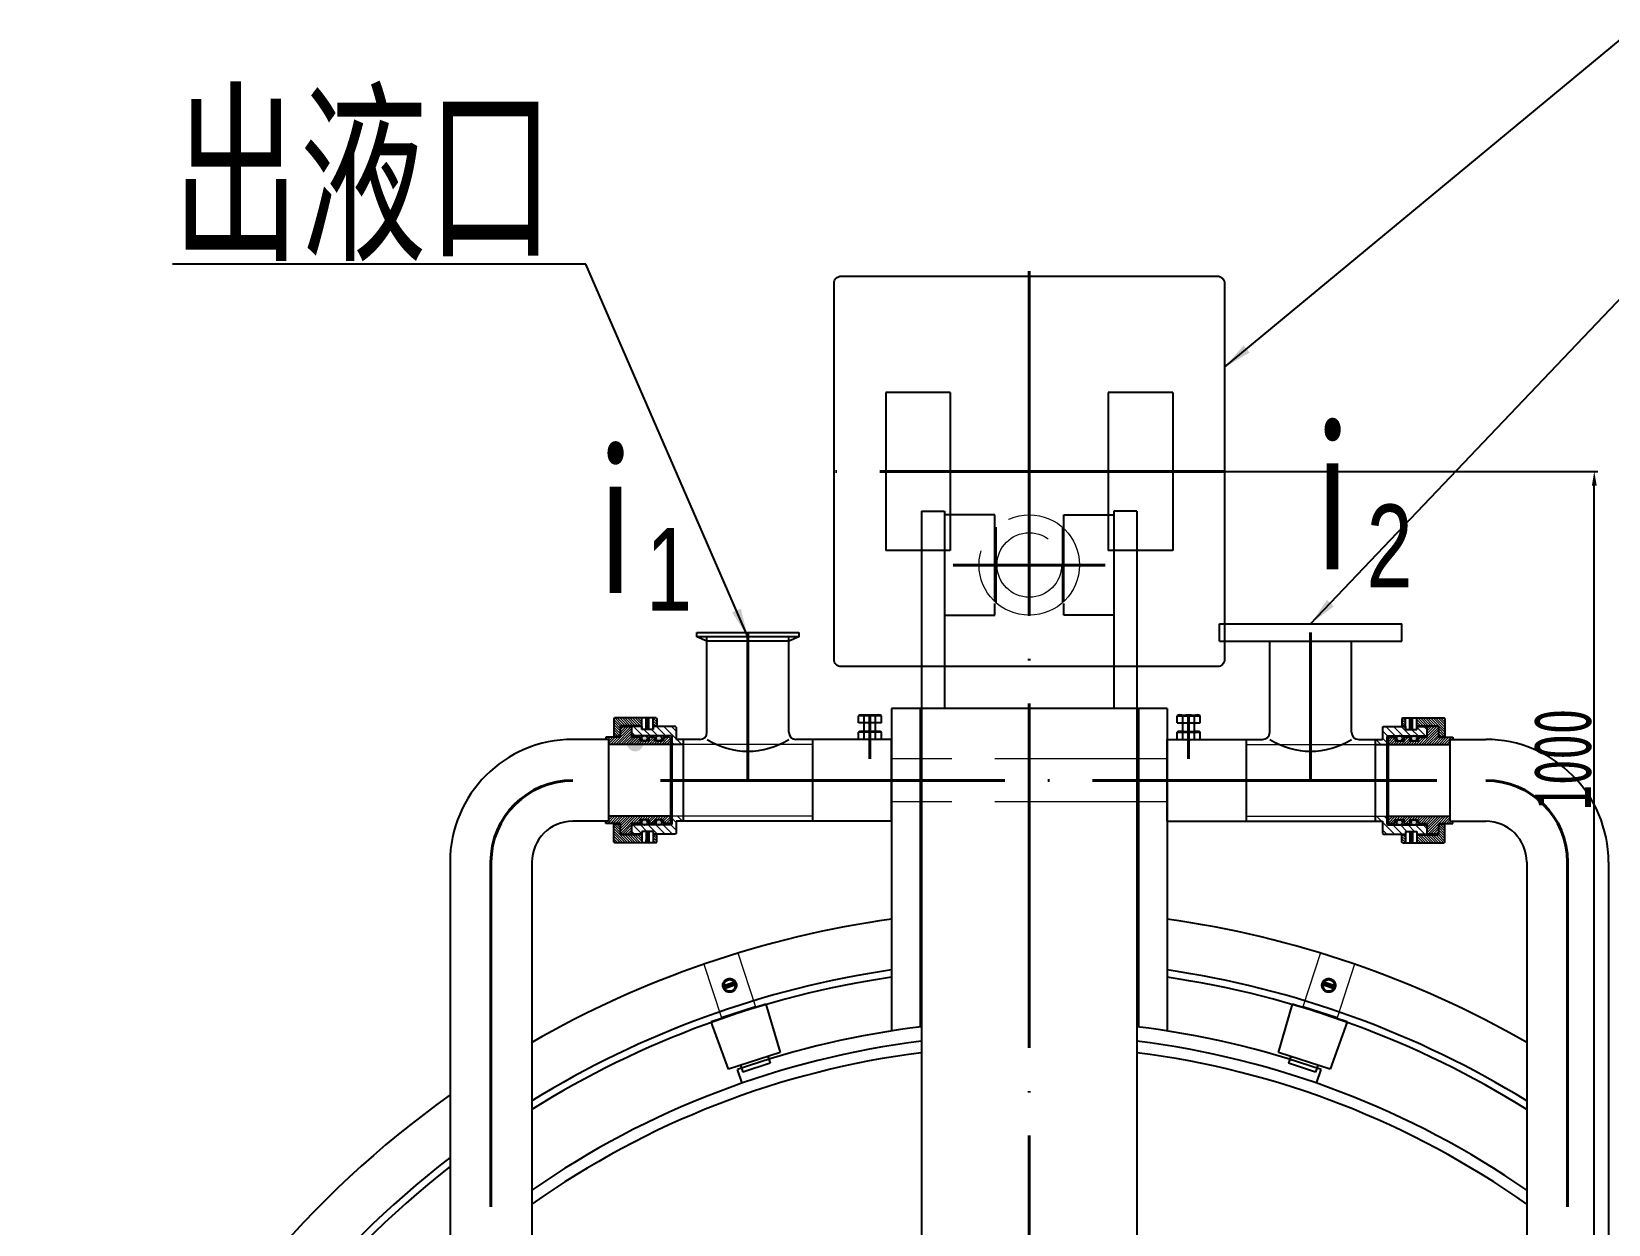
# Model space of a CAD drawing. Header units: inches. Extents: x 1901 to 2741, y 0 to 1188.
# Drawn here: x 2100.3 to 2210.2, y 152.7 to 235.8 of the extents above; entities that cross this region are included whole.
import ezdxf

# ---------------------------------------------------------------- set-up
doc = ezdxf.new("R2010")
doc.units = ezdxf.units.IN
doc.header["$MEASUREMENT"] = 0
doc.linetypes.add('ACAD_ISO02W100', pattern=[15, 12, -3])
doc.linetypes.add('ACAD_ISO04W100', pattern=[30, 24, -3, 0, -3])
for name, color, linetype, lineweight in [('中心线', 1, 'ACAD_ISO04W100', 40), ('剖面', 84, 'Continuous', 15), ('实体', 7, 'Continuous', 25), ('工艺管道 1', 1, 'Continuous', 60), ('注释', 210, 'Continuous', 15), ('虑线', 190, 'ACAD_ISO02W100', 15)]:
    doc.layers.add(name, color=color, linetype=linetype, lineweight=lineweight)
doc.styles.add('样式 1', font='SimSun.ttf', dxfattribs={"width": 0.65, "height": 4})
doc.styles.add('样式 2', font='SimSun.ttf', dxfattribs={"width": 0.65, "height": 6})
doc.styles.add('样式 3', font='SimSun.ttf', dxfattribs={"width": 0.65, "height": 8})
doc.dimstyles.new('图形尺寸', dxfattribs={"dimtxt": 8, "dimasz": 2, "dimexe": 0.2, "dimexo": 0.1, "dimgap": 0.2, "dimtad": 1, "dimdec": 0, "dimlfac": 10, "dimdsep": 46, "dimtxsty": '样式 3', "dimcen": 2.5, "dimclrt": 7, "dimadec": 0, "dimazin": 0, "dimtfac": 0.5, "dimtdec": 0, "dimtofl": 0, "dimtmove": 0, "dimatfit": 3, "dimfxl": 1, "dimtolj": 2, "dimarcsym": 0})
doc.dimstyles.new('图形尺寸$0', dxfattribs={"dimtxt": 15, "dimasz": 1, "dimexe": 0.25, "dimexo": 0.25, "dimgap": 0.2, "dimtad": 1, "dimdec": 0, "dimlfac": 10, "dimzin": 9, "dimdsep": 46, "dimtxsty": '样式 1', "dimcen": 2.5, "dimclrt": 7, "dimadec": 0, "dimazin": 0, "dimtfac": 0.4, "dimtdec": 0, "dimtofl": 0, "dimtmove": 0, "dimatfit": 3, "dimldrblk": 'DOTSMALL', "dimfxl": 1, "dimarcsym": 0})
pattern_1 = [(315, (2280.33234, -1109.57784), (0.26516504, 0.26516504), [])]
pattern_2 = [(315, (2273.53234, -1109.57784), (0.26516504, 0.26516504), [])]
pattern_3 = [(45, (2273.53234, -1109.57784), (-0.088388348, 0.088388348), [])]
pattern_4 = [(315, (2273.53234, -1109.57784), (0.088388348, 0.088388348), [])]
pattern_5 = [(315, (2280.33234, -1109.57784), (0.088388348, 0.088388348), [])]
pattern_6 = [(45, (2280.33234, -1109.57784), (-0.088388348, 0.088388348), [])]

# ---------------------------------------------------------------- blocks, each defined once
blk = doc.blocks.new('*D134')
at = {"layer": 'Defpoints', "color": 0}
for p in [(2169.84, 205.12), (2209.2, 205.12), (2169.84, 105.1)]:
    blk.add_point(p, dxfattribs=at)
at = {"layer": '实体', "color": 0, "lineweight": -2}
for p, q in [((2170.09, 205.12), (2209.45, 205.12)), ((2209.2, 106.1), (2209.2, 204.12)), ((2170.09, 105.1), (2209.45, 105.1))]:
    blk.add_line(p, q, dxfattribs=at)
at = {"layer": '实体', "color": 0}
for points in [[(2209.03, 204.12), (2209.37, 204.12), (2209.2, 205.12)], [(2209.03, 106.1), (2209.37, 106.1), (2209.2, 105.1)]]:
    blk.add_solid(points, dxfattribs=at)
at = {"layer": '实体', "color": 7, "insert": (2207, 185.05), "char_height": 4, "attachment_point": 5, "rotation": 90, "style": '样式 1'}
blk.add_mtext('1000', dxfattribs=at)
blk = doc.blocks.new('_DotSmall')
at = {"color": 0, "linetype": 'ByBlock', "const_width": 0.5}
blk.add_lwpolyline([(-0.0625, 0, 1), (0.0625, 0, 1)], format="xyb", close=True, dxfattribs=at)

msp = doc.modelspace()

# ---------------------------------------------------------------- hatches: boundary and pattern name
at = {"layer": '剖面'}
h = msp.add_hatch(dxfattribs=at)
h.set_pattern_fill('ANSI31', color=256, angle=-90, style=0)
h.set_pattern_definition(pattern_4)
h.paths.add_polyline_path([(2143.64, 187.4), (2143.84, 187.4), (2143.89, 187.45), (2143.89, 187.9), (2143.84, 187.95), (2143.64, 187.95)])
h.paths.add_polyline_path([(2142.84, 187.4), (2142.84, 187.95), (2140.94, 187.95), (2140.89, 187.9), (2140.89, 186.7), (2140.94, 186.65), (2141.34, 186.65), (2141.34, 187.35), (2141.39, 187.4)])
h = msp.add_hatch(dxfattribs=at)
h.set_pattern_fill('ANSI31', color=256, angle=-90, style=0)
h.set_pattern_definition(pattern_5)
h.paths.add_polyline_path([(2195.84, 187.4), (2195.79, 187.45), (2195.79, 187.9), (2195.84, 187.95), (2196.04, 187.95), (2196.04, 187.4)])
h.paths.add_polyline_path([(2196.84, 187.4), (2196.84, 187.95), (2198.74, 187.95), (2198.79, 187.9), (2198.79, 186.7), (2198.74, 186.65), (2198.34, 186.65), (2198.34, 187.35), (2198.29, 187.4)])
h = msp.add_hatch(dxfattribs=at)
h.set_pattern_fill('ANSI31', color=256, style=0)
h.set_pattern_definition(pattern_3)
h.paths.add_polyline_path([(2144.84, 186.1), (2144.84, 186.55), (2144.79, 186.6), (2144.34, 186.6), (2144.34, 186.35), (2144.14, 186.35, -0.139599), (2144.04, 186.32, -0.139599), (2143.93, 186.35), (2143.74, 186.35), (2143.74, 186.6), (2143.34, 186.6), (2143.34, 186.35), (2143.14, 186.35, -0.139599), (2143.04, 186.32, -0.139599), (2142.93, 186.35), (2142.74, 186.35), (2142.74, 186.6), (2142.14, 186.6), (2142.14, 187.3), (2142.09, 187.35), (2141.39, 187.35), (2141.34, 187.3), (2141.34, 186.6), (2140.34, 186.6), (2140.34, 186.45), (2140.54, 186.45), (2140.54, 186.1)])
h = msp.add_hatch(dxfattribs=at)
h.set_pattern_fill('ANSI31', color=256, scale=3, angle=-90, style=0)
h.set_pattern_definition(pattern_2)
h.paths.add_polyline_path([(2144.89, 186.7), (2144.94, 186.65), (2144.94, 186.1), (2145.74, 186.1), (2145.74, 186.45), (2145.24, 186.45), (2145.24, 187.3), (2145.19, 187.35), (2143.64, 187.35), (2143.64, 187.15), (2142.84, 187.15), (2142.84, 187.35), (2142.19, 187.35), (2142.14, 187.3), (2142.14, 186.7), (2142.95, 186.7, -0.113237), (2143.04, 186.72, -0.113237), (2143.12, 186.7), (2143.95, 186.7, -0.113237), (2144.04, 186.72, -0.113237), (2144.12, 186.7)])
h = msp.add_hatch(dxfattribs=at)
h.set_pattern_fill('ANSI31', color=256, scale=3, angle=-90, style=0)
h.set_pattern_definition(pattern_1)
h.paths.add_polyline_path([(2194.79, 186.7), (2194.74, 186.65), (2194.74, 186.1), (2193.94, 186.1), (2193.94, 186.45), (2194.44, 186.45), (2194.44, 187.3), (2194.49, 187.35), (2196.04, 187.35), (2196.04, 187.15), (2196.84, 187.15), (2196.84, 187.35), (2197.49, 187.35), (2197.54, 187.3), (2197.54, 186.7), (2196.72, 186.7, 0.113237), (2196.64, 186.72, 0.113237), (2196.55, 186.7), (2195.72, 186.7, 0.113237), (2195.64, 186.72, 0.113237), (2195.55, 186.7)])
h = msp.add_hatch(dxfattribs=at)
h.set_pattern_fill('ANSI31', color=256, style=0)
h.set_pattern_definition(pattern_6)
h.paths.add_polyline_path([(2197.54, 186.6), (2196.94, 186.6), (2196.94, 186.35), (2196.74, 186.35, -0.139599), (2196.64, 186.32, -0.139599), (2196.53, 186.35), (2196.34, 186.35), (2196.34, 186.6), (2195.94, 186.6), (2195.94, 186.35), (2195.74, 186.35, -0.139599), (2195.64, 186.32, -0.139599), (2195.53, 186.35), (2195.34, 186.35), (2195.34, 186.6), (2194.89, 186.6), (2194.84, 186.55), (2194.84, 186.1), (2199.14, 186.1), (2199.14, 186.45), (2199.34, 186.45), (2199.34, 186.6), (2198.34, 186.6), (2198.34, 187.3), (2198.29, 187.35), (2197.59, 187.35), (2197.54, 187.3)])
h = msp.add_hatch(color=256, dxfattribs=at)
h.set_gradient(color1=(0, 0, 255), color2=(26, 26, 255), one_color=1, tint=0.55)
h.paths.add_polyline_path([(2144.14, 186.35, 0.59122), (2144.12, 186.7), (2143.95, 186.7, 0.59122), (2143.93, 186.35)])
h.paths.add_polyline_path([(2142.14, 186.7, 2.170769), (2142.93, 186.35), (2143.14, 186.35, 0.59122), (2143.12, 186.7)])
h = msp.add_hatch(color=256, dxfattribs=at)
h.set_gradient(color1=(0, 0, 255), color2=(26, 26, 255), one_color=1, tint=0.55)
h.paths.add_polyline_path([(2195.72, 186.7), (2195.55, 186.7, 0.59122), (2195.53, 186.35), (2195.74, 186.35, 0.59122)])
h.paths.add_polyline_path([(2196.55, 186.7, 0.59122), (2196.53, 186.35), (2196.74, 186.35, 0.59122), (2196.72, 186.7)])
h = msp.add_hatch(dxfattribs=at)
h.set_pattern_fill('ANSI31', color=256, style=0)
h.set_pattern_definition(pattern_3)
h.paths.add_polyline_path([(2142.14, 180.6), (2142.74, 180.6), (2142.74, 180.85), (2142.93, 180.85, -0.139599), (2143.04, 180.88, -0.139599), (2143.14, 180.85), (2143.34, 180.85), (2143.34, 180.6), (2143.74, 180.6), (2143.74, 180.85), (2143.93, 180.85, -0.139599), (2144.04, 180.88, -0.139599), (2144.14, 180.85), (2144.34, 180.85), (2144.34, 180.6), (2144.79, 180.6), (2144.84, 180.65), (2144.84, 181.1), (2140.54, 181.1), (2140.54, 180.75), (2140.34, 180.75), (2140.34, 180.6), (2141.34, 180.6), (2141.34, 179.9), (2141.39, 179.85), (2142.09, 179.85), (2142.14, 179.9)])
h = msp.add_hatch(dxfattribs=at)
h.set_pattern_fill('ANSI31', color=256, angle=-90, style=0)
h.set_pattern_definition(pattern_4)
h.paths.add_polyline_path([(2143.89, 179.75), (2143.84, 179.8), (2143.64, 179.8), (2143.64, 179.25), (2143.84, 179.25), (2143.89, 179.3)])
h.paths.add_polyline_path([(2142.84, 179.25), (2142.84, 179.8), (2141.39, 179.8), (2141.34, 179.85), (2141.34, 180.55), (2140.94, 180.55), (2140.89, 180.5), (2140.89, 179.3), (2140.94, 179.25)])
h = msp.add_hatch(dxfattribs=at)
h.set_pattern_fill('ANSI31', color=256, scale=3, angle=-90, style=0)
h.set_pattern_definition(pattern_2)
h.paths.add_polyline_path([(2144.12, 180.5, -0.113237), (2144.04, 180.48, -0.113237), (2143.95, 180.5), (2143.12, 180.5, -0.113237), (2143.04, 180.48, -0.113237), (2142.95, 180.5), (2142.14, 180.5), (2142.14, 179.9), (2142.19, 179.85), (2142.84, 179.85), (2142.84, 180.05), (2143.64, 180.05), (2143.64, 179.85), (2145.19, 179.85), (2145.24, 179.9), (2145.24, 180.75), (2145.74, 180.75), (2145.74, 181.1), (2144.94, 181.1), (2144.94, 180.55), (2144.89, 180.5)])
h = msp.add_hatch(color=256, dxfattribs=at)
h.set_gradient(color1=(0, 0, 255), color2=(26, 26, 255), one_color=1, tint=0.55)
h.paths.add_polyline_path([(2143.95, 180.5), (2144.12, 180.5, 0.59122), (2144.14, 180.85), (2143.93, 180.85, 0.59122)])
h.paths.add_polyline_path([(2143.14, 180.85), (2142.93, 180.85, 0.59122), (2142.95, 180.5), (2143.12, 180.5, 0.59122)])
h = msp.add_hatch(dxfattribs=at)
h.set_pattern_fill('ANSI31', color=256, scale=3, angle=-90, style=0)
h.set_pattern_definition(pattern_1)
h.paths.add_polyline_path([(2195.55, 180.5, 0.113237), (2195.64, 180.48, 0.113237), (2195.72, 180.5), (2196.55, 180.5, 0.113237), (2196.64, 180.48, 0.113237), (2196.72, 180.5), (2197.54, 180.5), (2197.54, 179.9), (2197.49, 179.85), (2196.84, 179.85), (2196.84, 180.05), (2196.04, 180.05), (2196.04, 179.85), (2194.49, 179.85), (2194.44, 179.9), (2194.44, 180.75), (2193.94, 180.75), (2193.94, 181.1), (2194.74, 181.1), (2194.74, 180.55), (2194.79, 180.5)])
h = msp.add_hatch(dxfattribs=at)
h.set_pattern_fill('ANSI31', color=256, style=0)
h.set_pattern_definition(pattern_6)
h.paths.add_polyline_path([(2194.84, 181.1), (2194.84, 180.65), (2194.89, 180.6), (2195.34, 180.6), (2195.34, 180.85), (2195.53, 180.85, -0.139599), (2195.64, 180.88, -0.139599), (2195.74, 180.85), (2195.94, 180.85), (2195.94, 180.6), (2196.34, 180.6), (2196.34, 180.85), (2196.53, 180.85, -0.139599), (2196.64, 180.88, -0.139599), (2196.74, 180.85), (2196.94, 180.85), (2196.94, 180.6), (2197.54, 180.6), (2197.54, 179.9), (2197.59, 179.85), (2198.29, 179.85), (2198.34, 179.9), (2198.34, 180.6), (2199.34, 180.6), (2199.34, 180.75), (2199.14, 180.75), (2199.14, 181.1)])
h = msp.add_hatch(color=256, dxfattribs=at)
h.set_gradient(color1=(0, 0, 255), color2=(26, 26, 255), one_color=1, tint=0.55)
h.paths.add_polyline_path([(2196.74, 180.85), (2196.53, 180.85, 0.59122), (2196.55, 180.5), (2196.72, 180.5, 0.59122)])
h.paths.add_polyline_path([(2195.74, 180.85), (2195.53, 180.85, 0.59122), (2195.55, 180.5), (2195.72, 180.5, 0.59122)])
h = msp.add_hatch(dxfattribs=at)
h.set_pattern_fill('ANSI31', color=256, angle=-90, style=0)
h.set_pattern_definition(pattern_5)
h.paths.add_polyline_path([(2195.84, 179.25), (2195.79, 179.3), (2195.79, 179.75), (2195.84, 179.8), (2196.04, 179.8), (2196.04, 179.25)])
h.paths.add_polyline_path([(2196.84, 179.25), (2196.84, 179.8), (2198.29, 179.8), (2198.34, 179.85), (2198.34, 180.55), (2198.74, 180.55), (2198.79, 180.5), (2198.79, 179.3), (2198.74, 179.25)])

# ---------------------------------------------------------------- linework, layer by layer
at = {"layer": '中心线'}
for p, q in [((2169.84, 219.06), (2169.84, 34.92)), ((2183.44, 205.12), (2156.24, 205.12)), ((2175.13, 198.6), (2164.55, 198.6)), ((2150.24, 193.9), (2150.24, 183.6)), ((2189.44, 193.9), (2189.44, 183.6)), ((2158.74, 185.11), (2158.74, 188.15)), ((2180.94, 185.11), (2180.94, 188.15)), ((2198.24, 183.6), (2141.44, 183.6)), ((2132.34, 177.9), (2132.34, 110.8)), ((2207.34, 177.9), (2207.34, 110.8))]:
    msp.add_line(p, q, dxfattribs=at)
for centre, start, end in [((2138.04, 177.9), 90, 180), ((2201.64, 177.9), 0, 90)]:
    msp.add_arc(centre, 5.7, start, end, dxfattribs=at)
at = {"layer": '实体'}
for p, q in [((2159.84, 210.62), (2159.84, 199.62)), ((2164.34, 210.62), (2159.84, 210.62)), ((2164.34, 210.62), (2164.34, 199.62)), ((2175.34, 210.62), (2175.34, 199.62)), ((2179.84, 210.62), (2175.34, 210.62)), ((2179.84, 210.62), (2179.84, 199.62)), ((2162.34, 202.34), (2162.34, 188.6)), ((2162.34, 202.34), (2163.94, 202.34)), ((2163.94, 202.34), (2163.94, 188.6)), ((2175.74, 202.34), (2175.74, 188.6)), ((2177.34, 202.34), (2175.74, 202.34)), ((2177.34, 202.34), (2177.34, 188.6)), ((2167.44, 202.1), (2163.94, 202.1)), ((2167.44, 196.05), (2167.44, 202.1)), ((2172.24, 202.1), (2175.74, 202.1)), ((2172.24, 196.05), (2172.24, 202.1)), ((2164.34, 199.62), (2159.84, 199.62)), ((2179.84, 199.62), (2175.34, 199.62)), ((2167.44, 195.1), (2167.44, 195.92)), ((2172.24, 195.1), (2172.24, 195.92)), ((2163.94, 195.1), (2167.44, 195.1)), ((2175.74, 195.1), (2172.24, 195.1)), ((2183.09, 194.5), (2195.79, 194.5)), ((2183.09, 193.3), (2183.09, 194.5)), ((2195.79, 193.3), (2195.79, 194.5)), ((2146.69, 193.6), (2146.69, 193.9)), ((2146.69, 193.9), (2153.79, 193.9)), ((2153.79, 193.6), (2146.69, 193.6)), ((2147.39, 193.3), (2146.69, 193.6)), ((2147.39, 186.95), (2147.39, 193.6)), ((2153.09, 186.95), (2153.09, 193.6)), ((2153.79, 193.6), (2153.09, 193.3)), ((2153.79, 193.9), (2153.79, 193.6)), ((2153.09, 193.3), (2147.39, 193.3)), ((2183.09, 193.3), (2195.79, 193.3)), ((2186.59, 186.95), (2186.59, 193.3)), ((2192.29, 186.95), (2192.29, 193.3)), ((2140.89, 187.9), (2140.94, 187.95)), ((2140.89, 187.9), (2140.89, 186.6)), ((2143.84, 187.95), (2140.94, 187.95)), ((2142.84, 187.15), (2142.84, 187.95)), ((2143.64, 187.15), (2143.64, 187.95)), ((2143.84, 187.95), (2143.89, 187.9)), ((2143.89, 187.9), (2143.89, 187.35)), ((2159.54, 188.1), (2157.94, 188.1)), ((2157.94, 187.6), (2157.94, 188.1)), ((2159.34, 188.15), (2158.14, 188.15)), ((2158.34, 187.6), (2158.34, 188.1)), ((2159.14, 187.6), (2159.14, 188.1)), ((2159.54, 187.6), (2159.54, 188.1)), ((2160.24, 188.6), (2160.24, 166.15)), ((2179.44, 188.6), (2160.24, 188.6)), ((2162.24, 188.6), (2162.24, 166.43)), ((2162.34, 188.6), (2162.34, 95.1)), ((2177.34, 188.6), (2177.34, 95.1)), ((2177.44, 188.6), (2177.44, 166.43)), ((2179.44, 188.6), (2179.44, 166.15)), ((2180.14, 187.6), (2180.14, 188.1)), ((2180.14, 188.1), (2181.74, 188.1)), ((2180.34, 188.15), (2181.54, 188.15)), ((2180.54, 187.6), (2180.54, 188.1)), ((2181.34, 187.6), (2181.34, 188.1)), ((2181.74, 187.6), (2181.74, 188.1)), ((2195.84, 187.95), (2195.79, 187.9)), ((2195.79, 187.9), (2195.79, 187.35)), ((2195.84, 187.95), (2198.74, 187.95)), ((2196.04, 187.15), (2196.04, 187.95)), ((2196.84, 187.15), (2196.84, 187.95)), ((2198.79, 187.9), (2198.74, 187.95)), ((2198.79, 187.9), (2198.79, 186.6)), ((2141.34, 187.35), (2141.39, 187.4)), ((2141.34, 187.35), (2141.34, 186.6)), ((2141.34, 187.3), (2141.39, 187.35)), ((2142.84, 187.4), (2141.39, 187.4)), ((2141.39, 187.35), (2142.09, 187.35)), ((2142.14, 187.3), (2142.09, 187.35)), ((2142.14, 187.3), (2142.19, 187.35)), ((2142.14, 187.3), (2142.14, 186.6)), ((2142.84, 187.35), (2142.19, 187.35)), ((2142.84, 187.35), (2142.84, 187.15)), ((2143.64, 187.15), (2142.84, 187.15)), ((2143.84, 187.4), (2143.64, 187.4)), ((2145.19, 187.35), (2143.64, 187.35)), ((2143.64, 187.35), (2143.64, 187.15)), ((2143.89, 187.45), (2143.84, 187.4)), ((2143.84, 187.4), (2143.84, 187.35)), ((2145.24, 187.3), (2145.19, 187.35)), ((2145.24, 187.3), (2145.24, 186.45)), ((2159.54, 187.6), (2157.94, 187.6)), ((2157.94, 186.45), (2157.94, 186.95)), ((2159.54, 186.95), (2157.94, 186.95)), ((2159.34, 187), (2158.14, 187)), ((2158.34, 186.45), (2158.34, 187.6)), ((2158.34, 186.45), (2158.34, 186.95)), ((2159.14, 186.45), (2159.14, 187.6)), ((2159.14, 186.45), (2159.14, 186.95)), ((2159.54, 186.45), (2159.54, 186.95)), ((2180.14, 187.6), (2181.74, 187.6)), ((2180.14, 186.95), (2181.74, 186.95)), ((2180.14, 186.45), (2180.14, 186.95)), ((2180.34, 187), (2181.54, 187)), ((2180.54, 186.45), (2180.54, 187.6)), ((2180.54, 186.45), (2180.54, 186.95)), ((2181.34, 186.45), (2181.34, 187.6)), ((2181.34, 186.45), (2181.34, 186.95)), ((2181.74, 186.45), (2181.74, 186.95)), ((2194.44, 187.3), (2194.49, 187.35)), ((2194.44, 187.3), (2194.44, 186.45)), ((2194.49, 187.35), (2196.04, 187.35)), ((2195.79, 187.45), (2195.84, 187.4)), ((2195.84, 187.4), (2195.84, 187.35)), ((2195.84, 187.4), (2196.04, 187.4)), ((2196.04, 187.35), (2196.04, 187.15)), ((2196.04, 187.15), (2196.84, 187.15)), ((2196.84, 187.4), (2198.29, 187.4)), ((2196.84, 187.35), (2197.49, 187.35)), ((2196.84, 187.35), (2196.84, 187.15)), ((2197.54, 187.3), (2197.49, 187.35)), ((2197.54, 187.3), (2197.59, 187.35)), ((2197.54, 187.3), (2197.54, 186.6)), ((2198.29, 187.35), (2197.59, 187.35)), ((2198.34, 187.35), (2198.29, 187.4)), ((2198.34, 187.3), (2198.29, 187.35)), ((2198.34, 187.35), (2198.34, 186.6)), ((2140.54, 186.45), (2138.04, 186.45)), ((2141.34, 186.6), (2140.34, 186.6)), ((2140.34, 186.6), (2140.34, 186.45)), ((2140.54, 186.45), (2140.54, 180.75)), ((2144.84, 186.1), (2140.54, 186.1)), ((2140.89, 186.7), (2140.94, 186.65)), ((2140.94, 186.65), (2140.94, 186.6)), ((2141.34, 186.65), (2140.94, 186.65)), ((2144.89, 186.7), (2142.14, 186.7)), ((2142.74, 186.6), (2142.14, 186.6)), ((2142.74, 186.6), (2142.74, 186.35)), ((2143.34, 186.35), (2142.74, 186.35)), ((2143.34, 186.6), (2143.34, 186.35)), ((2143.74, 186.6), (2143.34, 186.6)), ((2143.74, 186.6), (2143.74, 186.35)), ((2144.34, 186.35), (2143.74, 186.35)), ((2144.34, 186.6), (2144.34, 186.35)), ((2144.79, 186.6), (2144.34, 186.6)), ((2144.79, 186.6), (2144.84, 186.55)), ((2144.84, 186.55), (2144.84, 180.65)), ((2144.89, 186.7), (2144.94, 186.65)), ((2144.94, 186.65), (2144.94, 180.55)), ((2145.74, 186.1), (2144.94, 186.1)), ((2146.89, 186.45), (2145.24, 186.45)), ((2145.74, 186.45), (2145.74, 180.75)), ((2160.24, 186.45), (2153.59, 186.45)), ((2154.74, 186.45), (2154.74, 180.75)), ((2159.54, 186.45), (2157.94, 186.45)), ((2160.24, 180.75), (2160.24, 186.45)), ((2179.44, 180.75), (2179.44, 186.45)), ((2179.44, 186.45), (2186.09, 186.45)), ((2180.14, 186.45), (2181.74, 186.45)), ((2184.94, 186.45), (2184.94, 180.75)), ((2192.79, 186.45), (2194.44, 186.45)), ((2193.94, 186.45), (2193.94, 180.75)), ((2193.94, 186.1), (2194.74, 186.1)), ((2194.79, 186.7), (2194.74, 186.65)), ((2194.74, 186.65), (2194.74, 180.55)), ((2194.79, 186.7), (2197.54, 186.7)), ((2194.89, 186.6), (2194.84, 186.55)), ((2194.84, 186.55), (2194.84, 180.65)), ((2194.84, 186.1), (2199.14, 186.1)), ((2194.89, 186.6), (2195.34, 186.6)), ((2195.34, 186.6), (2195.34, 186.35)), ((2195.34, 186.35), (2195.94, 186.35)), ((2195.94, 186.6), (2196.34, 186.6)), ((2195.94, 186.6), (2195.94, 186.35)), ((2196.34, 186.6), (2196.34, 186.35)), ((2196.34, 186.35), (2196.94, 186.35)), ((2196.94, 186.6), (2197.54, 186.6)), ((2196.94, 186.6), (2196.94, 186.35)), ((2198.34, 186.65), (2198.74, 186.65)), ((2198.34, 186.6), (2199.34, 186.6)), ((2198.79, 186.7), (2198.74, 186.65)), ((2198.74, 186.65), (2198.74, 186.6)), ((2199.14, 186.45), (2199.14, 180.75)), ((2199.14, 186.45), (2201.64, 186.45)), ((2199.34, 186.6), (2199.34, 186.45)), ((2140.54, 180.75), (2138.04, 180.75)), ((2140.34, 180.6), (2140.34, 180.75)), ((2141.34, 180.6), (2140.34, 180.6)), ((2144.84, 181.1), (2140.54, 181.1)), ((2140.89, 179.3), (2140.89, 180.6)), ((2140.89, 180.5), (2140.94, 180.55)), ((2140.94, 180.55), (2140.94, 180.6)), ((2141.34, 180.55), (2140.94, 180.55)), ((2141.34, 180.6), (2141.34, 179.85)), ((2142.74, 180.6), (2142.14, 180.6)), ((2142.14, 180.6), (2142.14, 179.9)), ((2142.14, 180.6), (2142.14, 179.9)), ((2144.89, 180.5), (2142.14, 180.5)), ((2143.34, 180.85), (2142.74, 180.85)), ((2142.74, 180.85), (2142.74, 180.6)), ((2143.34, 180.85), (2143.34, 180.6)), ((2143.74, 180.6), (2143.34, 180.6)), ((2144.34, 180.85), (2143.74, 180.85)), ((2143.74, 180.85), (2143.74, 180.6)), ((2144.34, 180.85), (2144.34, 180.6)), ((2144.79, 180.6), (2144.34, 180.6)), ((2144.84, 180.65), (2144.79, 180.6)), ((2144.94, 180.55), (2144.89, 180.5)), ((2160.24, 180.75), (2145.24, 180.75)), ((2145.24, 180.75), (2145.24, 179.9)), ((2179.44, 180.75), (2194.44, 180.75)), ((2194.44, 180.75), (2194.44, 179.9)), ((2194.74, 180.55), (2194.79, 180.5)), ((2194.79, 180.5), (2197.54, 180.5)), ((2194.84, 181.1), (2199.14, 181.1)), ((2194.84, 180.65), (2194.89, 180.6)), ((2194.89, 180.6), (2195.34, 180.6)), ((2195.34, 180.85), (2195.94, 180.85)), ((2195.34, 180.85), (2195.34, 180.6)), ((2195.94, 180.85), (2195.94, 180.6)), ((2195.94, 180.6), (2196.34, 180.6)), ((2196.34, 180.85), (2196.94, 180.85)), ((2196.34, 180.85), (2196.34, 180.6)), ((2196.94, 180.85), (2196.94, 180.6)), ((2196.94, 180.6), (2197.54, 180.6)), ((2197.54, 180.6), (2197.54, 179.9)), ((2197.54, 180.6), (2197.54, 179.9)), ((2198.34, 180.6), (2198.34, 179.85)), ((2198.34, 180.6), (2199.34, 180.6)), ((2198.34, 180.55), (2198.74, 180.55)), ((2198.74, 180.55), (2198.74, 180.6)), ((2198.79, 180.5), (2198.74, 180.55)), ((2198.79, 179.3), (2198.79, 180.6)), ((2199.14, 180.75), (2201.64, 180.75)), ((2199.34, 180.6), (2199.34, 180.75)), ((2140.89, 179.3), (2140.94, 179.25)), ((2143.84, 179.25), (2140.94, 179.25)), ((2141.34, 179.9), (2141.39, 179.85)), ((2141.34, 179.85), (2141.39, 179.8)), ((2141.39, 179.85), (2142.09, 179.85)), ((2142.84, 179.8), (2141.39, 179.8)), ((2142.09, 179.85), (2142.14, 179.9)), ((2142.14, 179.9), (2142.19, 179.85)), ((2142.84, 179.85), (2142.19, 179.85)), ((2143.64, 180.05), (2142.84, 180.05)), ((2142.84, 180.05), (2142.84, 179.85)), ((2142.84, 180.05), (2142.84, 179.25)), ((2143.64, 180.05), (2143.64, 179.85)), ((2143.64, 180.05), (2143.64, 179.25)), ((2145.19, 179.85), (2143.64, 179.85)), ((2143.84, 179.8), (2143.64, 179.8)), ((2143.84, 179.8), (2143.84, 179.85)), ((2143.89, 179.75), (2143.84, 179.8)), ((2143.84, 179.25), (2143.89, 179.3)), ((2143.89, 179.3), (2143.89, 179.85)), ((2145.24, 179.9), (2145.19, 179.85)), ((2194.44, 179.9), (2194.49, 179.85)), ((2194.49, 179.85), (2196.04, 179.85)), ((2195.79, 179.3), (2195.79, 179.85)), ((2195.79, 179.75), (2195.84, 179.8)), ((2195.84, 179.25), (2195.79, 179.3)), ((2195.84, 179.8), (2195.84, 179.85)), ((2195.84, 179.8), (2196.04, 179.8)), ((2195.84, 179.25), (2198.74, 179.25)), ((2196.04, 180.05), (2196.04, 179.25)), ((2196.04, 180.05), (2196.04, 179.85)), ((2196.04, 180.05), (2196.84, 180.05)), ((2196.84, 180.05), (2196.84, 179.25)), ((2196.84, 180.05), (2196.84, 179.85)), ((2196.84, 179.85), (2197.49, 179.85)), ((2196.84, 179.8), (2198.29, 179.8)), ((2197.54, 179.9), (2197.49, 179.85)), ((2197.59, 179.85), (2197.54, 179.9)), ((2198.29, 179.85), (2197.59, 179.85)), ((2198.34, 179.9), (2198.29, 179.85)), ((2198.34, 179.85), (2198.29, 179.8)), ((2198.79, 179.3), (2198.74, 179.25)), ((2129.49, 177.9), (2129.49, 161.69)), ((2135.19, 177.9), (2135.19, 165.35)), ((2204.49, 177.9), (2204.49, 165.35)), ((2210.19, 177.9), (2210.19, 161.69)), ((2149.42, 169.57), (2148.47, 169.26)), ((2149.48, 169.38), (2148.53, 169.07)), ((2191.15, 169.07), (2190.2, 169.38)), ((2191.21, 169.26), (2190.26, 169.57)), ((2151.5, 168.01), (2147.69, 166.78)), ((2150.77, 167.83), (2148.39, 167.06)), ((2148.39, 167.06), (2148.46, 167.03)), ((2150.74, 167.77), (2148.46, 167.03)), ((2150.77, 167.83), (2150.74, 167.77)), ((2151.5, 168.01), (2152.48, 164.65)), ((2187.2, 164.65), (2188.18, 168.01)), ((2191.98, 166.78), (2188.18, 168.01)), ((2191.28, 167.06), (2188.9, 167.83)), ((2188.9, 167.83), (2188.94, 167.77)), ((2191.22, 167.03), (2188.94, 167.77)), ((2191.28, 167.06), (2191.22, 167.03)), ((2148.88, 163.48), (2147.69, 166.78)), ((2191.98, 166.78), (2190.79, 163.48)), ((2135.19, 165.35), (2135.19, 110.8)), ((2204.49, 165.35), (2204.49, 110.8)), ((2152.48, 164.65), (2148.88, 163.48)), ((2149.73, 163.76), (2149.88, 163.28)), ((2151.78, 163.9), (2149.88, 163.28)), ((2151.63, 164.38), (2151.78, 163.9)), ((2190.79, 163.48), (2187.2, 164.65)), ((2188.05, 164.38), (2187.89, 163.9)), ((2189.79, 163.28), (2187.89, 163.9)), ((2189.95, 163.76), (2189.79, 163.28)), ((2149.84, 162.52), (2149.51, 163.46)), ((2189.84, 162.52), (2190.17, 163.46)), ((2129.49, 161.69), (2129.49, 110.8)), ((2210.19, 161.69), (2210.19, 110.8))]:
    msp.add_line(p, q, dxfattribs=at)
msp.add_lwpolyline([(2183.44, 218.22), (2183.44, 192.02, -0.414214), (2182.94, 191.52), (2156.74, 191.52, -0.414214), (2156.24, 192.02), (2156.24, 218.22, -0.414214), (2156.74, 218.72), (2182.94, 218.72, -0.414214)], format="xyb", close=True, dxfattribs=at)
for centre, radius in [((2143.04, 186.52), 0.2), ((2144.04, 186.52), 0.2), ((2195.64, 186.52), 0.2), ((2196.64, 186.52), 0.2), ((2143.04, 180.68), 0.2), ((2144.04, 180.68), 0.2), ((2195.64, 180.68), 0.2), ((2196.64, 180.68), 0.2), ((2148.97, 169.32), 0.4), ((2190.7, 169.32), 0.4)]:
    msp.add_circle(centre, radius, dxfattribs=at)
for centre, radius, start, end in [((2158.14, 187.73), 0.425, 61.9275, 118.0725), ((2158.74, 186.53), 1.62, 75.75, 104.25), ((2159.34, 187.73), 0.425, 61.9275, 118.0725), ((2159.14, 188.1), 4.211882539163224e-12, 66.9032, 76.7611), ((2180.34, 187.73), 0.425, 61.9275, 118.0725), ((2180.94, 186.53), 1.62, 75.75, 104.25), ((2180.54, 188.1), 4.211882539163224e-12, 103.2389, 113.0968), ((2181.54, 187.73), 0.425, 61.9275, 118.0725), ((2146.89, 186.95), 0.5, 270, 0), ((2153.59, 186.95), 0.5, 180, 270), ((2158.14, 186.58), 0.425, 61.9275, 118.0725), ((2158.74, 185.38), 1.62, 75.75, 104.25), ((2159.34, 186.58), 0.425, 61.9275, 118.0725), ((2159.14, 186.95), 4.211882539163224e-12, 66.9032, 76.7611), ((2180.34, 186.58), 0.425, 61.9275, 118.0725), ((2180.94, 185.38), 1.62, 75.75, 104.25), ((2180.54, 186.95), 4.211882539163224e-12, 103.2389, 113.0968), ((2181.54, 186.58), 0.425, 61.9275, 118.0725), ((2186.09, 186.95), 0.5, 270, 0), ((2192.79, 186.95), 0.5, 180, 270), ((2138.04, 177.9), 8.55, 90, 180), ((2150.24, 190.96), 5.33, 237.7092, 302.2908), ((2189.44, 190.96), 5.33, 237.7092, 302.2908), ((2201.64, 177.9), 8.55, 0, 90), ((2138.04, 177.9), 2.85, 90, 180), ((2201.64, 177.9), 2.85, 0, 90), ((2169.84, 105.1), 69.5, 97.9396, 119.9049), ((2169.84, 105.1), 69.5, 60.0951, 82.0604), ((2169.84, 105.1), 66, 98.3636, 121.6682), ((2169.84, 105.1), 66, 58.3318, 81.6364), ((2169.84, 105.1), 65.5, 98.4279, 121.9384), ((2169.84, 105.1), 65.5, 58.0616, 81.5721), ((2169.84, 105.1), 61.8, 96.9706, 109.2049), ((2169.84, 105.1), 61.8, 70.7951, 83.0294), ((2169.84, 105.1), 60.8, 97.0858, 124.7433), ((2169.84, 105.1), 60.8, 55.2567, 82.9142), ((2169.84, 105.1), 60, 97.1808, 125.2749), ((2169.84, 105.1), 60, 54.7251, 82.8192), ((2169.84, 105.1), 69.5, 125.491, 184.4074), ((2169.84, 105.1), 66, 127.6882, 183.4701), ((2169.84, 105.1), 65.5, 128.0268, 183.3276)]:
    msp.add_arc(centre, radius, start, end, dxfattribs=at)
at = {"layer": '工艺管道 1'}
for p, q in [((2143.24, 187.15), (2143.24, 187.95)), ((2196.44, 187.15), (2196.44, 187.95)), ((2143.24, 180.05), (2143.24, 179.25)), ((2196.44, 180.05), (2196.44, 179.25)), ((2149.45, 169.47), (2148.5, 169.16)), ((2191.18, 169.16), (2190.23, 169.47))]:
    msp.add_line(p, q, dxfattribs=at)
at = {"layer": '虑线'}
for p, q in [((2167.54, 201.24), (2167.54, 195.96)), ((2172.14, 201.24), (2172.14, 195.96)), ((2154.74, 186.1), (2145.74, 186.1)), ((2184.94, 186.1), (2193.94, 186.1)), ((2179.44, 185.1), (2160.24, 185.1)), ((2179.44, 182.1), (2160.24, 182.1)), ((2154.74, 181.1), (2144.94, 181.1)), ((2184.94, 181.1), (2194.74, 181.1)), ((2149.55, 171.58), (2150.77, 167.83)), ((2190.12, 171.58), (2188.9, 167.83)), ((2147.18, 170.8), (2148.39, 167.06)), ((2192.5, 170.8), (2191.28, 167.06))]:
    msp.add_line(p, q, dxfattribs=at)
for points in [[(2143.34, 187.95), (2143.34, 187.75), (2143.14, 187.75), (2143.14, 187.95)], [(2196.34, 187.95), (2196.34, 187.75), (2196.54, 187.75), (2196.54, 187.95)], [(2143.34, 179.45), (2143.34, 179.25), (2143.14, 179.25), (2143.14, 179.45)], [(2196.34, 179.45), (2196.34, 179.25), (2196.54, 179.25), (2196.54, 179.45)]]:
    msp.add_lwpolyline(points, close=True, dxfattribs=at)
for centre, radius in [((2169.84, 198.6), 3.5), ((2169.84, 198.6), 2.25), ((2148.97, 169.32), 0.5), ((2190.7, 169.32), 0.5)]:
    msp.add_circle(centre, radius, dxfattribs=at)

# ---------------------------------------------------------------- texts
at = {"layer": '注释', "style": '样式 2', "width": 0.65}
for s, p in [('i₂', (2188.76, 198.29)), ('i₁', (2138.81, 196.66))]:
    msp.add_text(s, height=10, dxfattribs=at).set_placement(p)
at = {"layer": '注释', "insert": (2136.74, 219.75), "char_height": 10, "attachment_point": 9, "style": '样式 2'}
msp.add_mtext('出液口', dxfattribs=at)

# ---------------------------------------------------------------- dimensions: what is measured, and where the dimension line sits
at = {"layer": '实体'}
dim = msp.add_linear_dim(base=(2209.2, 205.12), p1=(2169.84, 105.1), p2=(2169.84, 205.12), angle=90, dimstyle='图形尺寸$0', dxfattribs=at)
dim.commit()
dim.dimension.update_dxf_attribs({"geometry": '*D134', "text_midpoint": (2209.2, 185.05), "dimtype": 160})

# ---------------------------------------------------------------- leaders
at = {"layer": '注释', "annotation_type": 0, "has_hookline": 1}
for points, hookline_direction, text_width in [([(2183.44, 212.37), (2211.7, 235.76), (2213.7, 235.76)], 0, 27.3), ([(2150.24, 193.6), (2138.94, 219.55), (2136.94, 219.55)], 1, 26.58), ([(2189.44, 194.5), (2211.7, 217.89), (2213.7, 217.89)], 0, 55.11)]:
    msp.add_leader(points, dimstyle='图形尺寸', dxfattribs=dict(at, hookline_direction=hookline_direction, text_width=text_width))

doc.saveas('drawing.dxf')
